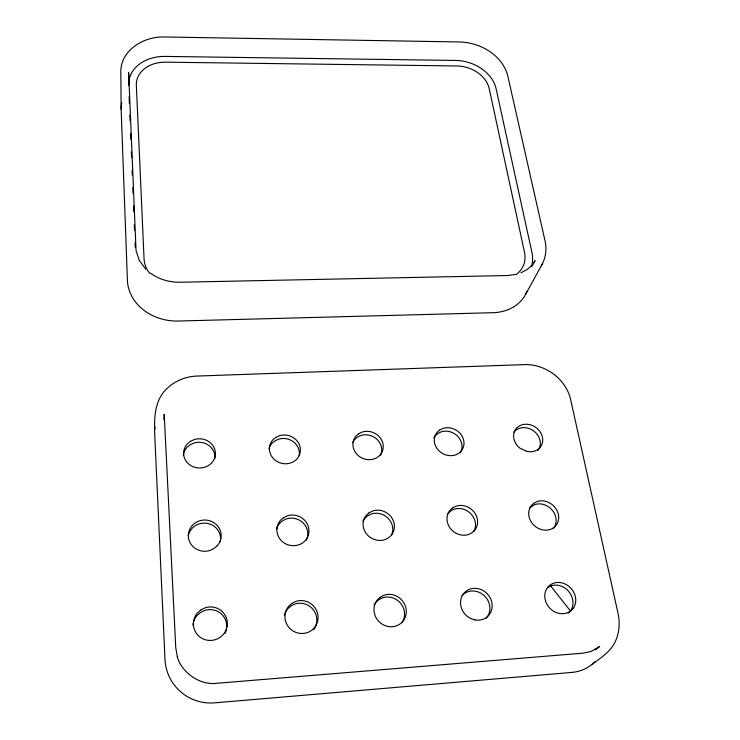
<?xml version="1.0" encoding="UTF-8"?>
<svg xmlns="http://www.w3.org/2000/svg" width="740" height="740" viewBox="0 0 740 740"><rect width="100%" height="100%" fill="white"/><g stroke="black" fill="none" stroke-linecap="round" stroke-linejoin="round"><path stroke-width="1.11" d="M154.725 429.256C154.04 414.483 155.983 397.621 168.119 387.501C175.981 380.397 186.434 376.42 196.988 376.059L524.355 364.617C545.232 363.904 565.924 378.908 570.623 399.471L618.067 613.506C619.926 622.062 619.5 631.202 616.226 639.36C611.971 650.867 601.111 657.721 591.713 664.631M163.892 419.876L164.215 414.382L175.759 647.759L177.35 656.87M541.282 265.799C545.796 258.343 546.952 249.158 545.01 240.713L507.77 75.924C502.386 55.019 480.149 42.365 459.531 41.967L165.455 37C144.929 35.751 120.148 49.756 120.824 72.566L121.147 109.326L127.41 280.358A48.193 40.876 4.5 0 0 178.266 321.04L492.831 312.715A45.612 37.352 24.4 0 0 526.917 291.606M532.051 266.206L535.057 260.647L533.827 262.7M525.761 294.113L542.596 263.394M568.292 613.072L570.521 610.87A16.511 14.458 47.9 0 0 567.691 590.344A16.511 14.458 47.9 0 0 547.424 587.726M529.646 507.945L534.668 504.588A15.762 13.736 40.6 0 1 552.447 510.406A15.762 13.736 40.6 0 1 553.687 528.12M531.116 266.076L527.352 269.332L520.951 272.847M447.968 513.421L450.493 511.09L454.073 509.231A15.818 14.236 37.8 0 1 471.408 514.337A15.818 14.236 37.8 0 1 473.766 531.561M595.247 649.979L599.705 646.464L591.066 651.477L583.185 653.152L216.802 683.288C199.356 685.684 181.078 671.68 177.276 656.648M515.752 274.485L507.326 275.53L180.107 282.245C169.543 282.44 158.86 279.341 150.312 273.079M145.743 269.166L139.194 260.304L136.04 250.481L128.64 72.65L128.649 85.192A38.221 29.443 6.4 0 1 165.224 56.407L455.905 60.458A36.047 27.195 19.1 0 1 496.087 88.671L531.894 252.238A39.053 31.617 24.2 0 1 531.357 266.613M550.541 585.84L570.013 610.408M129.112 96.69L129.398 103.6M129.861 115.098L130.101 120.851M130.61 133.505L130.851 139.259M131.359 151.922L131.6 157.666M132.108 170.329L132.303 174.927M132.812 187.581L133.052 193.334M133.561 205.988L133.801 211.742M134.31 224.396L134.551 230.149M135.059 242.803L135.244 247.41M149.526 273.226A33.05 27.75 4.9 0 1 144.05 258.778L136.345 85.257A30.571 23.551 6.4 0 1 165.566 62.169L457.024 65.971A28.841 21.756 19.1 0 1 489.214 88.606L524.512 252.358A31.237 25.29 24.2 0 1 516.307 274.429M121.147 109.326A44.678 34.845 6.1 0 1 121.758 102.481M154.928 427.221A42.652 38.813 3 0 0 154.669 433.335L164.983 659.312A46.861 46.167 -43.7 0 0 178.645 689.948L182.336 693.195A46.861 46.167 -43.7 0 0 214.739 702.843L571.928 672.401A45.751 40.043 50.4 0 0 594.858 661.791M276.427 529.322A16.021 15.216 19.7 0 1 279.692 523.226L282.514 520.812L286.408 518.888A16.021 15.216 19.7 0 1 303.557 523.356A16.021 15.216 19.7 0 1 306.434 540.154M362.887 521.506A15.882 14.745 32.2 0 1 364.94 518.259L367.614 515.891L371.341 513.995A15.882 14.745 32.2 0 1 388.232 518.407A15.882 14.745 32.2 0 1 391.627 534.946M268.981 448.801A15.503 14.245 14.4 0 1 272.154 443.131L274.901 440.901L278.675 439.144A15.503 14.245 14.4 0 1 299.182 455.711M352.795 442.363A15.327 13.866 24.1 0 1 354.802 439.347L357.401 437.155L361.028 435.425A15.327 13.866 24.1 0 1 377.382 439.717A15.327 13.866 24.1 0 1 380.601 455.239M433.881 437.839A15.216 13.45 30.4 0 1 435.361 435.657L437.821 433.501L441.299 431.799A15.216 13.45 30.4 0 1 458.106 436.748A15.216 13.45 30.4 0 1 460.299 452.908M513.902 432.068A15.133 13.015 34.4 0 1 533.984 431.17A15.133 13.015 34.4 0 1 537.897 450.503M183.335 455.572A15.799 14.541 2.4 0 1 187.34 447.006L190.236 444.749L194.167 442.964A15.799 14.541 2.4 0 1 214.748 458.828M188.302 535.501A16.317 15.549 -1.4 0 1 207.542 523.43A16.317 15.549 -1.4 0 1 220.289 541.652M374.098 605.08A16.585 15.605 46.4 0 1 375.763 602.508L378.519 599.946L382.358 597.874A16.585 15.605 46.4 0 1 400.877 603.627A16.585 15.605 46.4 0 1 401.931 622.775M224.997 633.385A16.918 16.632 -21.5 0 0 204.518 610.491L200.327 612.637L197.247 615.291A16.918 16.632 -21.5 0 0 193.575 621.97M193.001 625.189A16.918 16.632 -21.5 0 1 193.306 623.024M284.391 615.375A16.632 16.215 40.3 0 1 287.74 608.807L290.654 606.199L294.668 604.099A16.632 16.215 40.3 0 1 313.834 629.389M462.038 595.626A16.548 15.013 47.6 0 1 484.506 595.913A16.548 15.013 47.6 0 1 485.782 618.64M573.269 608.354C568.265 615.282 557.932 615.125 551.716 609.963A16.613 14.523 47.7 0 1 547.304 587.847A16.613 14.523 47.7 0 1 568.736 586.246A16.613 14.523 47.7 0 1 573.269 608.354M533.642 503.366L531.246 505.679A15.855 13.792 40.4 0 0 540.061 529.128A15.855 13.792 40.4 0 0 558.635 515.965A15.855 13.792 40.4 0 0 537.092 501.535L533.642 503.366M380.101 597.3L377.335 599.881A16.687 15.688 46 0 0 385.235 625.679A16.687 15.688 46 0 0 406.297 610.879A16.687 15.688 46 0 0 383.958 595.219L380.101 597.3M452.445 508.029L449.901 510.369A15.91 14.301 37.6 0 0 450.447 528.545A15.91 14.301 37.6 0 0 468.679 534.465L471.722 532.92L474.812 530.164A15.91 14.301 37.6 0 0 474.146 512.099A15.91 14.301 37.6 0 0 456.034 506.16L452.445 508.029M291.69 603.562L288.767 606.18A16.733 16.308 39.5 0 0 295.926 632.404A16.733 16.308 39.5 0 0 318.071 617.345A16.733 16.308 39.5 0 0 295.732 601.444L291.69 603.562M369.075 512.82L366.393 515.197A15.984 14.809 32 0 0 369.158 536.62L372.572 538.757L376.688 540.154A15.984 14.809 32 0 0 394.281 524.401A15.984 14.809 32 0 0 372.831 510.915L369.075 512.82M439.634 430.079L437.155 432.253A15.3 13.505 30.3 0 0 444.981 454.619A15.3 13.505 30.3 0 0 463.971 442.298A15.3 13.505 30.3 0 0 443.131 428.368L439.634 430.079M200.79 610.001L197.691 612.665A17.02 16.724 -19.8 0 0 204.074 639.332A17.02 16.724 -19.8 0 0 227.337 623.996A17.02 16.724 -19.8 0 0 205.008 607.845L200.79 610.001M283.476 517.732L280.627 520.146A16.114 15.29 19.7 0 0 282.689 541.911C289.211 547.323 299.608 546.943 305.343 540.524A16.114 15.29 19.7 0 0 305.971 521.894A16.114 15.29 19.7 0 0 287.388 515.798L283.476 517.732M358.761 433.714L356.144 435.916A15.411 13.931 24.1 0 0 363.358 458.606A15.411 13.931 24.1 0 0 383.246 446.091A15.411 13.931 24.1 0 0 362.406 431.975L358.761 433.714M275.779 437.442L273.023 439.671A15.595 14.31 14.5 0 0 279.581 462.694A15.595 14.31 14.5 0 0 300.421 449.985A15.595 14.31 14.5 0 0 279.572 435.675L275.779 437.442M217.116 545.916L213.472 548.821L210.021 550.449A16.428 15.633 -1.1 0 1 188.33 535.335A16.428 15.633 -1.1 0 1 210.697 521.071A16.428 15.633 -1.1 0 1 217.116 545.916M190.606 441.262L187.692 443.528A15.901 14.606 2.6 0 0 193.566 466.903A15.901 14.606 2.6 0 0 215.396 453.99A15.901 14.606 2.6 0 0 194.565 439.468L190.606 441.262M527.13 451.474L519.961 448.19A15.226 13.061 34.3 0 1 519.628 425.796A15.226 13.061 34.3 0 1 542.179 436.138A15.226 13.061 34.3 0 1 527.13 451.474M474.904 619.926L470.696 618.51L467.181 616.291A16.65 15.087 47.4 0 1 467.365 590.317A16.65 15.087 47.4 0 1 491.665 601.75A16.65 15.087 47.4 0 1 474.904 619.926"/></g></svg>
